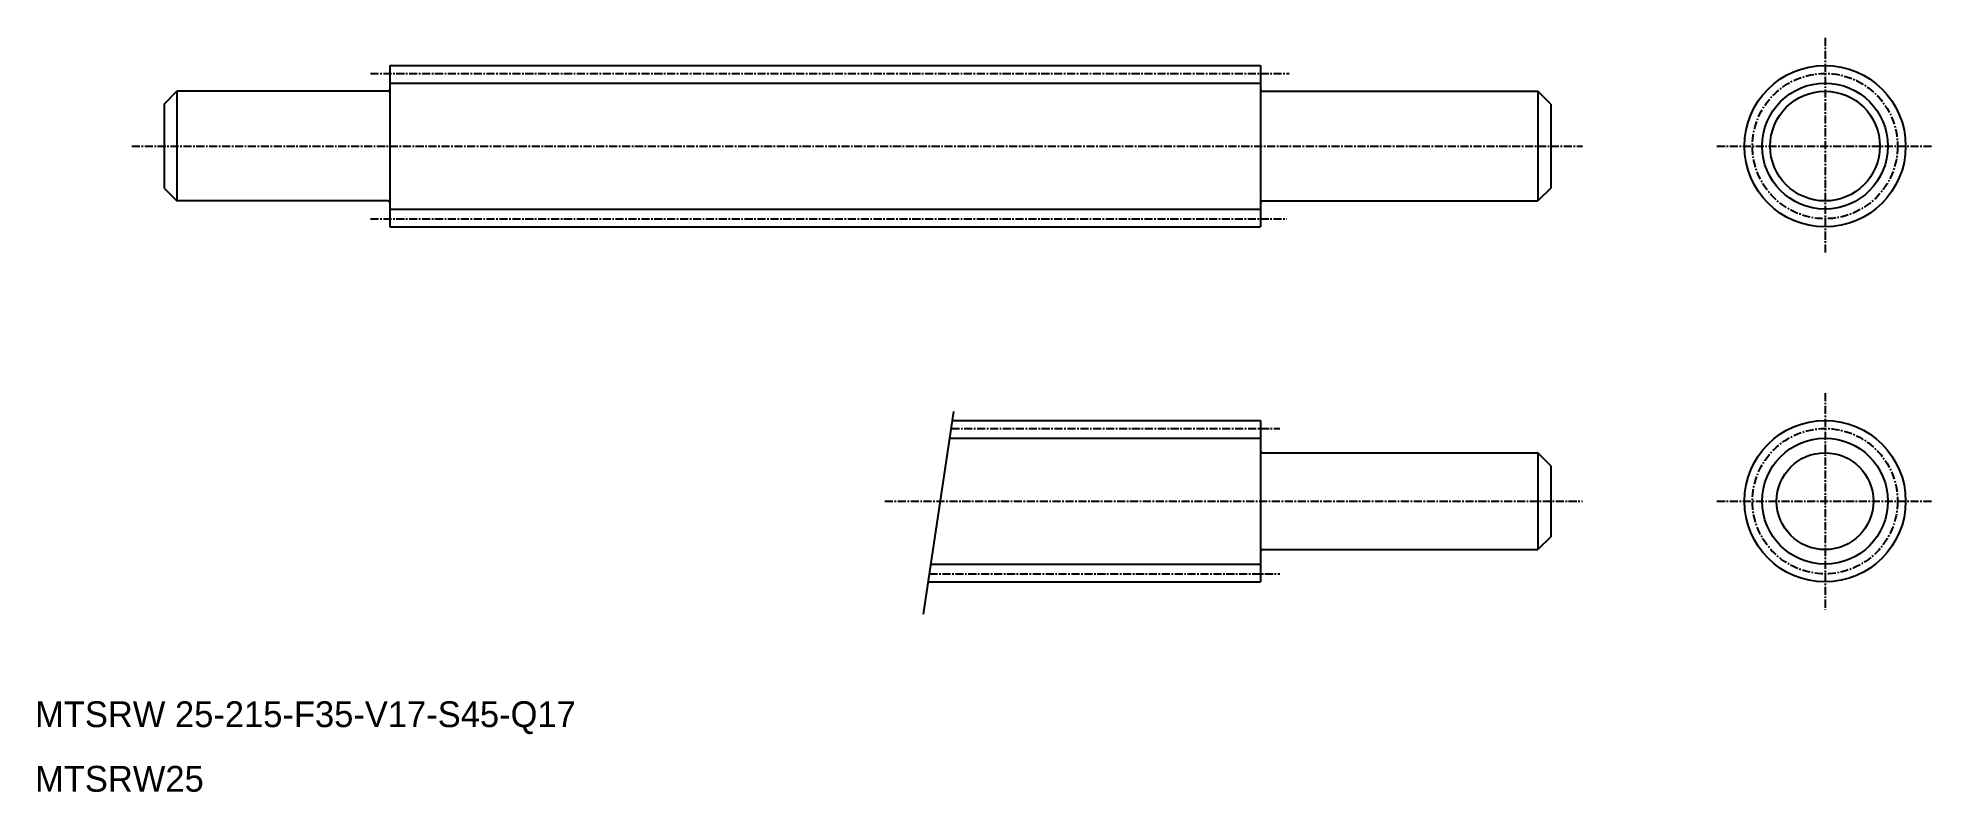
# Model space of a CAD drawing. Extents: x 10 to 304, y 10 to 127.
import ezdxf

# ---------------------------------------------------------------- set-up
doc = ezdxf.new("R2010")
doc.units = 0
doc.linetypes.add('CENTER', pattern=[2, 1.25, -0.25, 0.25, -0.25])
doc.linetypes.add('PHANTOM', pattern=[63.49999999999997, 31.75, -6.349999999999997, 6.349999999999997, -6.349999999999997, 6.349999999999997, -6.349999999999997])
doc.layers.get('0').update_dxf_attribs({"linetype": 'CONTINUOUS'})
doc.layers.add('CENTER', color=1, linetype='CENTER')

msp = doc.modelspace()

# ---------------------------------------------------------------- linework, layer by layer
at = {"color": 7, "linetype": 'CONTINUOUS'}
for p, q in [((65.0000000000002, 122.5000000000002), (65.0000000000002, 97.50000000000017)), ((65.0000000000002, 122.5000000000002), (199.9999999999999, 122.5)), ((199.9999999999999, 122.5), (199.9999999999999, 97.5)), ((30, 116.5000000000001), (32.00000000000009, 118.5000000000001)), ((32.00000000000009, 118.5000000000001), (32.00000000000009, 101.5000000000001)), ((64.7000000000001, 118.5000000000001), (32.00000000000009, 118.5000000000001)), ((200.3000000000002, 118.5), (243.0000000000001, 118.5000000000001)), ((243.0000000000001, 118.5000000000001), (243.0000000000001, 101.5000000000001)), ((245.0000000000001, 116.5000000000001), (243.0000000000001, 118.5000000000001)), ((30, 116.5000000000001), (30, 103.5000000000001)), ((245.0000000000001, 116.5000000000001), (245.0000000000001, 103.5000000000001)), ((30, 103.5000000000001), (32.00000000000009, 101.5000000000001)), ((245.0000000000001, 103.5000000000001), (243.0000000000001, 101.5000000000001)), ((64.7000000000001, 101.5000000000001), (32.00000000000009, 101.5000000000001)), ((200.3000000000002, 101.5000000000001), (243.0000000000001, 101.5000000000001)), ((64.9999999999998, 97.50000000000017), (199.9999999999999, 97.5)), ((98.75000000000021, 97.50000000000017), (98.75000000000021, 97.50009999999997)), ((132.5000000000001, 97.50000000000017), (132.5001000000002, 97.50000000000017)), ((152.237540487404, 67.50000000000011), (199.9999999999998, 67.50000000000011)), ((199.9999999999998, 67.49999999999977), (199.9999999999998, 42.49999999999977)), ((200.3, 62.49999999999977), (242.9999999999998, 62.5)), ((242.9999999999998, 62.49999999999977), (242.9999999999998, 47.49999999999977)), ((244.9999999999999, 60.5), (242.9999999999998, 62.5)), ((244.9999999999999, 60.49999999999977), (244.9999999999999, 49.49999999999977)), ((200.3, 47.49999999999977), (242.9999999999998, 47.49999999999977)), ((244.9999999999999, 49.49999999999977), (242.9999999999998, 47.49999999999977)), ((148.4880263362912, 42.49999999999997), (199.9999999999998, 42.49999999999977))]:
    msp.add_line(p, q, dxfattribs=at)
at = {"color": 3, "linetype": 'CONTINUOUS'}
for p, q in [((64.9999999999998, 119.75), (199.9999999999999, 119.75)), ((64.9999999999998, 100.2500000000001), (199.9999999999999, 100.2500000000002)), ((151.8250939307817, 64.74999999999964), (199.9999999999998, 64.74999999999964)), ((148.9004728929136, 45.25000000000008), (199.9999999999998, 45.24999999999977))]:
    msp.add_line(p, q, dxfattribs=at)
at = {"color": 3, "linetype": 'PHANTOM'}
msp.add_line((147.7381235060686, 37.49999999999977), (152.9874433176266, 72.50000000000011), dxfattribs=at)
at = {"color": 7, "linetype": 'CONTINUOUS'}
for centre, radius in [((287.5000000000001, 110), 12.5), ((287.5000000000001, 110), 8.5), ((287.4999999999996, 55.00000000000001), 12.5), ((287.4999999999996, 55.00000000000001), 7.5)]:
    msp.add_circle(centre, radius, dxfattribs=at)
at = {"color": 3, "linetype": 'CONTINUOUS'}
for centre in [(287.5000000000001, 110), (287.4999999999996, 55.00000000000001)]:
    msp.add_circle(centre, 9.75, dxfattribs=at)
at = {"color": 7, "linetype": 'CONTINUOUS'}
for centre, start, end in [((64.7000000000001, 118.8000000000002), 270, 359.9999999999997), ((200.3000000000002, 118.8), 180, 270), ((64.7000000000001, 101.2), 4.071e-13, 90), ((200.3000000000002, 101.2), 90, 180), ((200.3, 62.80000000000022), 180, 270), ((200.3, 47.19999999999977), 90, 180)]:
    msp.add_arc(centre, 0.3, start, end, dxfattribs=at)
at = {"layer": 'CENTER', "color": 1, "linetype": 'CENTER'}
for p, q in [((287.5000000000001, 126.7535337501563), (287.5000000000001, 93.2464662498436)), ((61.9999999999998, 121.2500000000001), (204.4029259663967, 121.2500000000002)), ((25, 110), (249.9, 110.0000000000001)), ((270.7464662498433, 110.0000000000001), (304.2535337501566, 110)), ((61.9999999999998, 98.75), (204.0773788950728, 98.75000000000028)), ((287.5000000000001, 71.75353375015642), (287.5000000000001, 38.24646624984329)), ((152.0500647798483, 66.24999999999966), (202.9999999999999, 66.24999999999966)), ((141.7478642210292, 55), (249.8999999999998, 55)), ((270.7464662498433, 55.00000000000001), (304.2535337501564, 55.00000000000001)), ((148.6755020438468, 43.74999999999977), (202.9999999999999, 43.75000000000008))]:
    msp.add_line(p, q, dxfattribs=at)
for centre in [(287.5000000000001, 110), (287.4999999999996, 55.00000000000001)]:
    msp.add_circle(centre, 11.25, dxfattribs=at)

# ---------------------------------------------------------------- texts
at = {"color": 7, "linetype": 'CONTINUOUS'}
for s, p in [('MTSRW 25-215-F35-V17-S45-Q17', (10, 20)), ('MTSRW25', (10, 10))]:
    msp.add_text(s, height=4, dxfattribs=at).set_placement(p)

doc.saveas('drawing.dxf')
